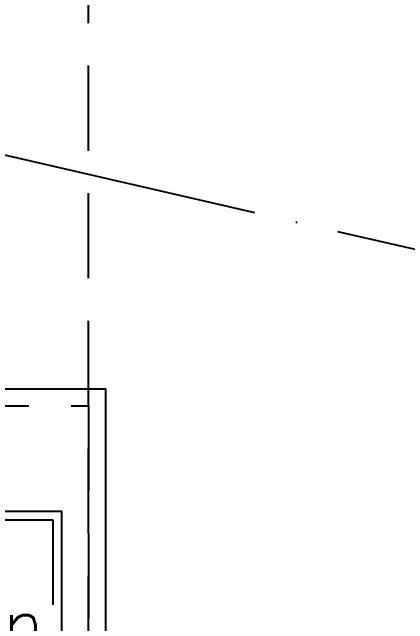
# Model space of a CAD drawing. Extents: x 1551 to 113148, y -1700 to 77018.
# Drawn here: x 12112 to 13273, y 23458 to 25256 of the extents above; entities that cross this region are included whole.
import ezdxf

# ---------------------------------------------------------------- set-up
doc = ezdxf.new("R2010")
doc.units = 0
doc.header["$LTSCALE"] = 500
doc.header["$MEASUREMENT"] = 0
doc.linetypes.add('CENTER', pattern=[3, 2.5, -0.25, 0, -0.25])
doc.linetypes.add('DASHED', pattern=[0.75, 0.5, -0.25])
doc.layers.get('0').update_dxf_attribs({"linetype": 'CONTINUOUS'})
doc.styles.add('18', font='romans', dxfattribs={"height": 180})

msp = doc.modelspace()

# ---------------------------------------------------------------- linework, layer by layer
at = {"linetype": 'DASHED'}
msp.add_line((12335.105, 21848.758), (12335.105, 31448.758), dxfattribs=at)
at = {"linetype": 'CENTER'}
msp.add_line((15747.495, 23992.733), (8874.118, 25576.954), dxfattribs=at)
for points in [[(12385.105, 22798.758), (10735.105, 22798.758), (10735.105, 24148.758), (12385.105, 24148.758)], [(12255.998, 22939.348), (11605.998, 22939.348), (11605.998, 23789.348), (12255.998, 23789.348)]]:
    msp.add_lwpolyline(points, close=True)
at = {"linetype": 'DASHED'}
for points in [[(12335.105, 22848.758), (10785.105, 22848.758), (10785.105, 24098.758), (12335.105, 24098.758)], [(12230.998, 22964.348), (11630.998, 22964.348), (11630.998, 23764.348), (12230.998, 23764.348)]]:
    msp.add_lwpolyline(points, close=True, dxfattribs=at)

# ---------------------------------------------------------------- texts
at = {"style": '18'}
msp.add_text('Down', height=150, dxfattribs=at).set_placement((11684.883, 23383.635))

doc.saveas('drawing.dxf')
